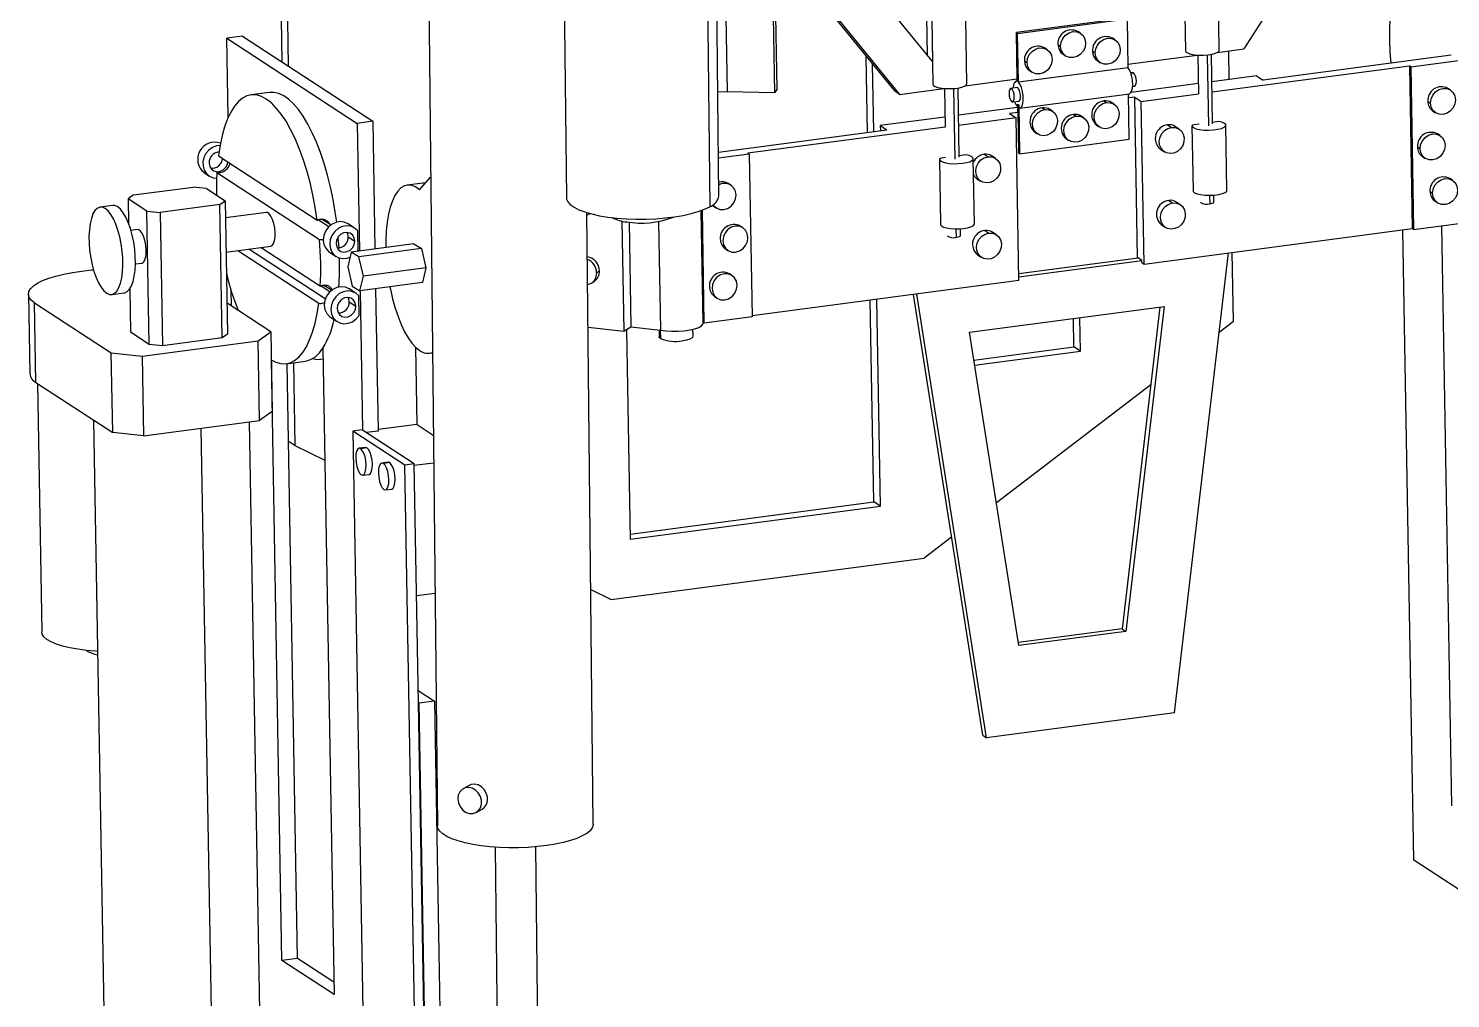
# Model space of a CAD drawing. Header units: inches. Extents: x 0.1 to 8.4, y 0.1 to 10.9.
# Drawn here: x 3.222 to 5.057, y 6.362 to 7.614 of the extents above; entities that cross this region are included whole.
import ezdxf

# ---------------------------------------------------------------- set-up
doc = ezdxf.new("R2010")
doc.units = ezdxf.units.IN
doc.header["$MEASUREMENT"] = 0

msp = doc.modelspace()

# ---------------------------------------------------------------- linework, layer by layer
at = {"color": 7, "linetype": 'Continuous', "lineweight": 25}
for p, q in [((4.1185, 7.8268), (4.1236, 7.5328)), ((4.3779, 7.8039), (4.3818, 7.5798)), ((4.3845, 7.8048), (4.3886, 7.5714)), ((4.9068, 7.7695), (4.7903, 7.5881)), ((3.5457, 7.7537), (3.5489, 7.5713)), ((3.5541, 7.7482), (3.5573, 7.5658)), ((3.7376, 7.735), (3.7496, 6.5855)), ((4.1129, 7.3982), (4.1095, 7.7265)), ((4.1822, 7.6764), (4.1847, 7.5315)), ((4.1852, 7.6763), (4.1877, 7.5356)), ((4.2211, 7.6789), (4.3395, 7.5338)), ((4.224, 7.6793), (4.3462, 7.5294)), ((4.3048, 7.6741), (4.3886, 7.5714)), ((3.9133, 7.6582), (3.9161, 7.3962)), ((4.7136, 7.6698), (4.7151, 7.5857)), ((4.7588, 7.5865), (4.7573, 7.6705)), ((4.3877, 7.6265), (4.3892, 7.5424)), ((4.4329, 7.5432), (4.4315, 7.6272)), ((4.6382, 7.6278), (4.4969, 7.6091)), ((4.4985, 7.6081), (4.6398, 7.6267)), ((4.6398, 7.6267), (4.6409, 7.5638)), ((3.4981, 7.6044), (3.4779, 7.6018)), ((3.4779, 7.6018), (3.6461, 7.492)), ((3.4797, 7.4998), (3.4779, 7.6018)), ((3.4981, 7.6044), (3.6663, 7.4947)), ((4.4979, 7.5495), (4.4969, 7.6091)), ((4.4985, 7.6081), (4.4969, 7.6091)), ((4.4996, 7.5452), (4.4985, 7.6081)), ((4.5796, 7.6083), (4.5762, 7.6104)), ((4.6244, 7.5996), (4.621, 7.6018)), ((4.5364, 7.5872), (4.533, 7.5894)), ((4.5505, 7.5937), (4.5539, 7.5915)), ((4.5571, 7.5811), (4.5605, 7.5789)), ((4.5953, 7.585), (4.5986, 7.5828)), ((4.6408, 7.5684), (4.7304, 7.5802)), ((4.7311, 7.5802), (4.732, 7.5302)), ((4.7501, 7.4914), (4.7486, 7.5811)), ((4.7563, 7.5836), (4.7903, 7.5881)), ((4.7716, 7.5486), (4.771, 7.5856)), ((5.0582, 7.5799), (4.8153, 7.5478)), ((4.3047, 7.4803), (4.3029, 7.5786)), ((4.313, 7.4814), (4.3114, 7.5682)), ((4.6409, 7.5638), (4.4996, 7.5452)), ((4.5073, 7.5726), (4.5107, 7.5704)), ((4.6019, 7.5725), (4.6052, 7.5703)), ((4.7494, 7.5325), (5.0042, 7.5661)), ((5.0059, 7.565), (5.0042, 7.5661)), ((5.0042, 7.5661), (5.0078, 7.3561)), ((5.0059, 7.565), (5.0675, 7.5732)), ((5.0059, 7.565), (5.0095, 7.355)), ((4.431, 7.5406), (4.4979, 7.5495)), ((4.4979, 7.5465), (4.4968, 7.5463)), ((4.4979, 7.5462), (4.4978, 7.5495)), ((4.5139, 7.5601), (4.5173, 7.5579)), ((4.6472, 7.5574), (4.6447, 7.557)), ((4.7317, 7.5433), (4.6449, 7.5319)), ((4.6482, 7.5571), (4.6472, 7.5574)), ((4.8069, 7.5533), (4.7492, 7.5456)), ((4.8069, 7.5533), (4.8153, 7.5478)), ((3.5332, 7.5319), (3.5089, 7.5287)), ((4.1115, 7.5331), (4.1236, 7.5328)), ((4.1847, 7.5315), (4.1236, 7.5328)), ((4.1877, 7.5356), (4.1847, 7.5315)), ((4.3462, 7.5294), (4.3395, 7.5338)), ((4.3462, 7.5294), (4.4034, 7.537)), ((4.4041, 7.5369), (4.4049, 7.487)), ((4.4231, 7.4482), (4.4216, 7.5376)), ((4.4977, 7.5381), (4.4897, 7.537)), ((4.5014, 7.5116), (4.6427, 7.5303)), ((4.6424, 7.4715), (4.6414, 7.5302)), ((4.6497, 7.5259), (4.6415, 7.5248)), ((4.647, 7.5397), (4.6495, 7.54)), ((4.6497, 7.5259), (4.6581, 7.5204)), ((4.6533, 7.3182), (4.6497, 7.5259)), ((4.6581, 7.5204), (4.732, 7.5302)), ((5.057, 7.535), (5.0536, 7.5371)), ((4.4984, 7.5125), (4.4222, 7.5024)), ((4.4919, 7.5197), (4.5, 7.5207)), ((4.4983, 7.5169), (4.5, 7.5158)), ((4.4983, 7.5169), (4.4985, 7.5065)), ((4.4985, 7.5169), (4.4983, 7.5169)), ((4.4985, 7.5169), (4.5001, 7.5158)), ((4.4985, 7.5065), (4.4992, 7.506)), ((4.5, 7.5158), (4.5011, 7.4528)), ((4.5001, 7.5158), (4.5, 7.5158)), ((4.5001, 7.5158), (4.5002, 7.5118)), ((4.5302, 7.5119), (4.5336, 7.5097)), ((4.5434, 7.5076), (4.54, 7.5098)), ((4.6098, 7.5209), (4.6132, 7.5187)), ((4.623, 7.5166), (4.6197, 7.5188)), ((4.6617, 7.3104), (4.6581, 7.5204)), ((5.0279, 7.5204), (5.0313, 7.5182)), ((5.0345, 7.5078), (5.0379, 7.5056)), ((3.6663, 7.4947), (3.6461, 7.492)), ((3.6461, 7.492), (3.649, 7.3271)), ((3.6663, 7.4947), (3.6691, 7.3297)), ((4.4047, 7.5001), (4.3213, 7.4891)), ((4.3213, 7.4891), (4.3297, 7.4836)), ((4.3213, 7.4891), (4.3214, 7.4825)), ((4.4966, 7.4991), (4.4224, 7.4893)), ((4.4992, 7.506), (4.4882, 7.5046)), ((4.4882, 7.5046), (4.4966, 7.4991)), ((4.5002, 7.289), (4.4966, 7.4991)), ((4.5001, 7.4535), (4.4992, 7.506)), ((4.5706, 7.5035), (4.574, 7.5013)), ((4.5838, 7.4991), (4.5805, 7.5013)), ((4.6005, 7.4895), (4.6039, 7.4873)), ((4.6921, 7.4901), (4.6971, 7.4868)), ((4.7234, 7.4889), (4.7249, 7.4049)), ((4.7327, 7.491), (4.7236, 7.4898)), ((4.7583, 7.4944), (4.7501, 7.4933)), ((4.7686, 7.4057), (4.7671, 7.4897)), ((4.1123, 7.4549), (4.3297, 7.4836)), ((4.4049, 7.487), (4.1505, 7.4533)), ((4.5011, 7.4528), (4.6424, 7.4715)), ((4.5209, 7.4805), (4.5243, 7.4783)), ((4.5614, 7.472), (4.5647, 7.4698)), ((4.707, 7.4847), (4.7019, 7.488)), ((5.0437, 7.4761), (5.0403, 7.4783)), ((4.1521, 7.4522), (4.1124, 7.447)), ((4.1521, 7.4522), (4.1505, 7.4533)), ((4.1521, 7.4522), (4.1558, 7.2422)), ((4.4552, 7.4521), (4.4603, 7.4488)), ((4.5001, 7.4535), (4.5011, 7.4528)), ((4.6828, 7.4586), (4.6878, 7.4554)), ((5.0146, 7.4615), (5.0179, 7.4593)), ((3.4671, 7.4502), (3.5947, 7.367)), ((4.3975, 7.4456), (4.399, 7.3616)), ((4.4056, 7.4478), (4.3979, 7.4468)), ((4.4317, 7.4513), (4.4231, 7.4501)), ((4.4427, 7.3624), (4.4413, 7.4464)), ((4.4701, 7.4466), (4.4651, 7.4499)), ((5.0212, 7.449), (5.0245, 7.4468)), ((3.4485, 7.4284), (3.4552, 7.424)), ((3.4651, 7.4287), (3.5975, 7.3423)), ((3.7309, 7.4149), (3.7108, 7.4122)), ((3.7265, 7.4064), (3.7409, 7.4227)), ((4.4459, 7.4206), (4.451, 7.4173)), ((5.0597, 7.4185), (5.0564, 7.4207)), ((3.3576, 7.3996), (3.3505, 7.3947)), ((3.3576, 7.3996), (3.4343, 7.4098)), ((3.4515, 7.4081), (3.4343, 7.4098)), ((3.4515, 7.4081), (3.4759, 7.3921)), ((4.1285, 7.4123), (4.1251, 7.4145)), ((4.7519, 7.3906), (4.7518, 7.3994)), ((5.0307, 7.4039), (5.034, 7.4017)), ((3.3306, 7.386), (3.3145, 7.3839)), ((3.3749, 7.3788), (3.3505, 7.3947)), ((3.3505, 7.3947), (3.3511, 7.3631)), ((3.3749, 7.3788), (3.3921, 7.3771)), ((3.3779, 7.2066), (3.3749, 7.3788)), ((3.4688, 7.3873), (3.3921, 7.3771)), ((3.4688, 7.3873), (3.4759, 7.3921)), ((3.4718, 7.215), (3.4688, 7.3873)), ((3.4759, 7.3921), (3.4789, 7.2199)), ((4.0927, 7.2341), (4.0901, 7.3794)), ((4.0941, 7.234), (4.0916, 7.38)), ((4.1044, 7.3863), (4.106, 7.3852)), ((4.106, 7.3852), (4.1094, 7.383)), ((4.6935, 7.3925), (4.6985, 7.3892)), ((4.7084, 7.387), (4.7033, 7.3903)), ((5.0372, 7.3914), (5.0406, 7.3892)), ((3.3921, 7.3771), (3.3951, 7.2049)), ((3.529, 7.3769), (3.4762, 7.3699)), ((3.6113, 7.3613), (3.6003, 7.3684)), ((3.6116, 7.3601), (3.6113, 7.3613)), ((3.6429, 7.3569), (3.6345, 7.3624)), ((3.9509, 6.5876), (3.9426, 7.3768)), ((3.9451, 7.3748), (3.9465, 7.3756)), ((3.9879, 7.3659), (3.9904, 7.2237)), ((3.9972, 7.3644), (3.9995, 7.2294)), ((4.0351, 7.3651), (4.0376, 7.2252)), ((4.0532, 7.3706), (4.0541, 7.3711)), ((4.6842, 7.361), (4.6893, 7.3577)), ((5.0095, 7.355), (5.0712, 7.3632)), ((5.0588, 6.6111), (5.0458, 7.3598)), ((3.3626, 7.3549), (3.3542, 7.3538)), ((3.6347, 7.3456), (3.6431, 7.3401)), ((3.6473, 7.328), (3.6468, 7.3534)), ((4.1438, 7.3572), (4.1405, 7.3594)), ((4.4249, 7.3474), (4.4247, 7.3561)), ((4.4562, 7.3537), (4.4612, 7.3504)), ((4.4711, 7.3483), (4.466, 7.3516)), ((4.6617, 7.3104), (5.0078, 7.3561)), ((5.0097, 6.5411), (4.9955, 7.3545)), ((5.0095, 7.355), (5.0078, 7.3561)), ((3.477, 7.3259), (3.5347, 7.3335)), ((3.4922, 7.3279), (3.5965, 7.2598)), ((3.5222, 7.3319), (3.5986, 7.282)), ((3.6106, 7.3257), (3.619, 7.3202)), ((3.6384, 7.3257), (3.634, 7.3067)), ((3.7192, 7.3363), (3.6384, 7.3257)), ((3.6485, 7.3197), (3.6384, 7.3257)), ((3.6464, 7.3267), (3.6473, 7.328)), ((3.7292, 7.3303), (3.6485, 7.3197)), ((3.7192, 7.3363), (3.7292, 7.3303)), ((3.7292, 7.3303), (3.7349, 7.3054)), ((4.1214, 7.3301), (4.1247, 7.3279)), ((4.7008, 6.7311), (4.7707, 7.3248)), ((4.7771, 7.2361), (4.7755, 7.3254)), ((3.3599, 7.3105), (3.3683, 7.3116)), ((3.634, 7.3067), (3.6396, 7.2818)), ((3.6541, 7.2947), (3.6485, 7.3197)), ((3.7349, 7.3054), (3.6541, 7.2947)), ((3.7349, 7.3054), (3.7304, 7.2864)), ((4.4469, 7.3222), (4.452, 7.319)), ((4.5001, 7.298), (4.6539, 7.3183)), ((4.5001, 7.294), (4.6589, 7.315)), ((4.6589, 7.315), (4.6539, 7.3183)), ((4.659, 7.3122), (4.6589, 7.315)), ((4.659, 7.3122), (4.6617, 7.3104)), ((3.6497, 7.2758), (3.6541, 7.2947)), ((3.7304, 7.2864), (3.6497, 7.2758)), ((3.9486, 7.2859), (3.9523, 7.2882)), ((3.9589, 7.3013), (3.9552, 7.299)), ((4.1298, 7.2956), (4.1265, 7.2978)), ((4.5002, 7.289), (4.1558, 7.2435)), ((3.2219, 7.2715), (3.2237, 7.1686)), ((3.3294, 7.2711), (3.3455, 7.2732)), ((3.3526, 7.2782), (3.3535, 7.2225)), ((3.4839, 7.2561), (3.4835, 7.2763)), ((3.6442, 7.2729), (3.6358, 7.2783)), ((3.6396, 7.2818), (3.6497, 7.2758)), ((3.6487, 7.2442), (3.6483, 7.2692)), ((3.6498, 7.2758), (3.653, 7.0961)), ((3.67, 7.2784), (3.6732, 7.0949)), ((4.1073, 7.2685), (4.1107, 7.2663)), ((4.4535, 6.7024), (4.3639, 7.271)), ((4.4585, 6.6991), (4.3683, 7.2716)), ((3.2296, 7.2604), (3.3288, 7.1957)), ((3.2314, 7.1575), (3.2296, 7.2604)), ((3.5347, 7.2229), (3.4782, 7.2598)), ((3.636, 7.2616), (3.6444, 7.2561)), ((4.313, 7.0034), (4.3084, 7.2637)), ((4.3214, 6.998), (4.3167, 7.2648)), ((4.4363, 7.2224), (4.6876, 7.2555)), ((4.682, 7.2548), (4.6332, 6.8395)), ((4.6876, 7.2555), (4.6382, 6.8362)), ((3.6119, 7.2417), (3.6203, 7.2362)), ((4.0941, 7.234), (4.0926, 7.235)), ((4.1558, 7.2422), (4.0941, 7.234)), ((4.5712, 7.2035), (4.5706, 7.2401)), ((4.5796, 7.1981), (4.5788, 7.2412)), ((4.7771, 7.2361), (4.7586, 7.222)), ((3.3779, 7.2066), (3.3535, 7.2225)), ((3.4718, 7.215), (3.3951, 7.2049)), ((3.4789, 7.2199), (3.4718, 7.215)), ((3.5182, 7.2115), (3.5347, 7.2229)), ((3.5347, 7.2229), (3.5365, 7.12)), ((3.9441, 7.2289), (3.9904, 7.2237)), ((3.9904, 7.2237), (3.9995, 7.2294)), ((3.9937, 7.2257), (3.9984, 6.9553)), ((3.9995, 7.2294), (4.0376, 7.2252)), ((4.0357, 7.2254), (4.0358, 7.2165)), ((4.0796, 7.2173), (4.0794, 7.2262)), ((4.5001, 6.8179), (4.4363, 7.2224)), ((3.3306, 7.0928), (3.3288, 7.1957)), ((3.3288, 7.1957), (3.3688, 7.1917)), ((3.3688, 7.1917), (3.5182, 7.2115)), ((3.3951, 7.2049), (3.3779, 7.2066)), ((3.52, 7.1086), (3.5182, 7.2115)), ((3.6018, 7.2018), (3.6163, 6.3677)), ((3.7236, 7.1032), (3.7219, 7.2028)), ((3.7394, 7.1954), (3.7432, 7.1959)), ((4.442, 7.1865), (4.5712, 7.2035)), ((4.443, 7.18), (4.5796, 7.1981)), ((4.5796, 7.1981), (4.5712, 7.2035)), ((3.3688, 7.1917), (3.3706, 7.0888)), ((3.549, 6.4116), (3.5355, 7.1867)), ((3.5548, 7.1818), (3.579, 7.185)), ((3.5692, 6.4143), (3.5558, 7.1819)), ((3.564, 7.183), (3.5658, 7.0761)), ((3.5992, 7.1876), (3.602, 7.188)), ((3.2314, 7.1575), (3.3306, 7.0928)), ((3.2334, 7.1562), (3.239, 6.8356)), ((4.6702, 7.1544), (4.4711, 7.0021)), ((3.3059, 7.1089), (3.3244, 6.0439)), ((3.3706, 7.0888), (3.52, 7.1086)), ((3.5273, 5.9496), (3.5072, 7.1069)), ((3.5365, 7.12), (3.52, 7.1086)), ((3.7231, 7.1035), (3.6732, 7.0969)), ((3.7231, 7.1035), (3.7236, 7.1032)), ((3.7236, 7.1032), (3.7444, 7.0896)), ((3.3706, 7.0888), (3.3306, 7.0928)), ((3.6526, 7.0963), (3.6405, 7.0947)), ((3.6405, 7.0947), (3.6551, 6.2546)), ((3.7078, 7.0508), (3.6405, 7.0947)), ((3.653, 7.0961), (3.6526, 7.0963)), ((3.7199, 7.0524), (3.653, 7.0961)), ((3.6732, 7.0949), (3.6579, 7.0928)), ((3.5658, 7.0761), (3.5576, 7.0815)), ((3.5658, 7.0761), (3.6043, 7.0574)), ((3.6568, 7.0737), (3.6487, 7.0727)), ((3.6588, 7.0732), (3.6507, 7.0721)), ((3.6588, 7.0732), (3.6568, 7.0737)), ((3.6861, 7.0546), (3.678, 7.0535)), ((3.6881, 7.0541), (3.68, 7.053)), ((3.6881, 7.0541), (3.6861, 7.0546)), ((3.7199, 7.0524), (3.7078, 7.0508)), ((3.7224, 6.2107), (3.7078, 7.0508)), ((3.7447, 7.0536), (3.7199, 7.0503)), ((3.7253, 6.7439), (3.7199, 7.0524)), ((3.6533, 7.038), (3.6614, 7.039)), ((3.6826, 7.0189), (3.6907, 7.0199)), ((3.9983, 6.9619), (4.313, 7.0034)), ((3.9984, 6.9553), (4.3214, 6.998)), ((4.3214, 6.998), (4.313, 7.0034)), ((4.4132, 6.9579), (4.3777, 6.9307)), ((3.974, 6.8774), (4.3777, 6.9307)), ((3.7465, 6.8854), (3.7229, 6.8823)), ((3.9477, 6.8902), (3.974, 6.8774)), ((4.6332, 6.8395), (4.4995, 6.8218)), ((4.6382, 6.8362), (4.5001, 6.8179)), ((4.6332, 6.8395), (4.6382, 6.8362)), ((3.2974, 6.811), (3.2964, 6.8118)), ((3.725, 6.7599), (3.7458, 6.7463)), ((3.7337, 6.2586), (3.7253, 6.7439)), ((3.7253, 6.7439), (3.7256, 6.7436)), ((3.7458, 6.7463), (3.7256, 6.7436)), ((3.7256, 6.7436), (3.7341, 6.2584)), ((3.7458, 6.7463), (3.7555, 6.1905)), ((4.7008, 6.7311), (4.4585, 6.6991)), ((4.4535, 6.7024), (4.4585, 6.6991)), ((3.7906, 6.6375), (3.7829, 6.6333)), ((3.7999, 6.6026), (3.8076, 6.6069)), ((3.8244, 6.5577), (3.8318, 5.8532)), ((3.8842, 5.8538), (3.8769, 6.5583)), ((5.2451, 6.3874), (5.0097, 6.5411)), ((3.5692, 6.4143), (3.549, 6.4116)), ((3.6163, 6.3677), (3.549, 6.4116)), ((3.616, 6.3837), (3.5692, 6.4143))]:
    msp.add_line(p, q, dxfattribs=at)
at = {"color": 8, "linetype": 'Continuous', "lineweight": 25}
for p, q in [((4.0976, 7.7176), (4.1011, 7.3843)), ((4.7432, 7.5804), (4.7448, 7.489)), ((4.6449, 7.5567), (4.6482, 7.5571)), ((4.4177, 7.4458), (4.4161, 7.537)), ((4.7463, 7.3992), (4.7465, 7.3882)), ((3.5962, 7.3676), (3.6097, 7.3588)), ((4.0532, 7.371), (4.0532, 7.3706)), ((4.4195, 7.345), (4.4193, 7.3559)), ((3.605, 7.2655), (3.5064, 7.3298)), ((3.5995, 7.2824), (3.611, 7.2748)), ((3.613, 7.2765), (3.6028, 7.2832)), ((4.0373, 7.2252), (4.0375, 7.2142)), ((3.4654, 5.9226), (3.4449, 7.0986))]:
    msp.add_line(p, q, dxfattribs=at)
at = {"color": 7, "linetype": 'Continuous', "lineweight": 25, "flags": 128}
for points in [[(4.5539, 7.5915), (4.5546, 7.5968), (4.5568, 7.6017), (4.5603, 7.6059), (4.5648, 7.6089), (4.5697, 7.6104), (4.5747, 7.6102), (4.5793, 7.6084), (4.5829, 7.6052), (4.5853, 7.6008), (4.5862, 7.5957)], [(4.5986, 7.5828), (4.5993, 7.5881), (4.6016, 7.5931), (4.6051, 7.5973), (4.6095, 7.6003), (4.6145, 7.6018), (4.6195, 7.6016), (4.6241, 7.5998), (4.6277, 7.5966), (4.6301, 7.5922), (4.6309, 7.5871)], [(4.5107, 7.5704), (4.5114, 7.5757), (4.5136, 7.5807), (4.5171, 7.5849), (4.5216, 7.5879), (4.5265, 7.5894), (4.5315, 7.5892), (4.5361, 7.5874), (4.5397, 7.5842), (4.5421, 7.5798), (4.543, 7.5747)], [(4.5862, 7.5957), (4.5855, 7.5904), (4.5833, 7.5854), (4.5798, 7.5813), (4.5753, 7.5783), (4.5703, 7.5768), (4.5653, 7.577), (4.5608, 7.5787), (4.5571, 7.582), (4.5548, 7.5864), (4.5539, 7.5915)], [(4.6309, 7.5871), (4.6302, 7.5818), (4.628, 7.5768), (4.6245, 7.5726), (4.6201, 7.5696), (4.6151, 7.5682), (4.6101, 7.5683), (4.6055, 7.5701), (4.6019, 7.5734), (4.5995, 7.5777), (4.5986, 7.5828)], [(4.7151, 7.5857), (4.7151, 7.5857), (4.716, 7.584), (4.7184, 7.5826), (4.7222, 7.5814), (4.727, 7.5805), (4.7326, 7.5801), (4.7385, 7.5801), (4.7443, 7.5805), (4.7495, 7.5813), (4.7538, 7.5825), (4.7569, 7.584), (4.7586, 7.5856), (4.7588, 7.5865)], [(4.543, 7.5747), (4.5423, 7.5694), (4.5401, 7.5644), (4.5366, 7.5602), (4.5321, 7.5572), (4.5271, 7.5557), (4.5221, 7.5559), (4.5176, 7.5577), (4.5139, 7.5609), (4.5116, 7.5653), (4.5107, 7.5704)], [(4.6427, 7.5303), (4.6443, 7.5312), (4.6458, 7.5336), (4.6467, 7.5373), (4.6471, 7.542), (4.6469, 7.5472), (4.646, 7.5524), (4.6447, 7.5573), (4.6429, 7.5612), (4.6409, 7.5638)], [(4.3892, 7.5424), (4.3898, 7.541), (4.392, 7.5395), (4.3957, 7.5383), (4.4005, 7.5373), (4.406, 7.5368), (4.412, 7.5368), (4.4179, 7.5371), (4.4233, 7.538), (4.4277, 7.5391), (4.431, 7.5406), (4.4327, 7.5422), (4.4329, 7.5432)], [(4.4979, 7.5462), (4.4967, 7.5463), (4.4956, 7.5459), (4.4947, 7.5449), (4.4938, 7.5434), (4.4932, 7.5414), (4.4927, 7.539), (4.4925, 7.5374)], [(4.5002, 7.5118), (4.5023, 7.5119), (4.504, 7.5139), (4.5052, 7.5174), (4.5058, 7.522), (4.5057, 7.5274), (4.5049, 7.533), (4.5035, 7.5381), (4.5017, 7.5423), (4.4996, 7.5452)], [(4.6495, 7.54), (4.6498, 7.5401), (4.6508, 7.5412), (4.6515, 7.5434), (4.6517, 7.5465), (4.6514, 7.5499), (4.6506, 7.5531), (4.6495, 7.5556), (4.6482, 7.5571)], [(3.5947, 7.367), (3.5921, 7.3835), (3.589, 7.3998), (3.5853, 7.4157), (3.5811, 7.431), (3.5765, 7.4456), (3.5714, 7.4594), (3.566, 7.4723), (3.5603, 7.484), (3.5543, 7.4946), (3.5481, 7.5039), (3.5418, 7.5118), (3.5354, 7.5183), (3.5289, 7.5233), (3.5225, 7.5267), (3.5161, 7.5286), (3.5099, 7.5288), (3.5039, 7.5275), (3.4982, 7.5246), (3.4928, 7.5201), (3.4877, 7.5141), (3.483, 7.5066), (3.4788, 7.4978), (3.4751, 7.4876), (3.4719, 7.4762), (3.4692, 7.4637), (3.4671, 7.4502)], [(3.6197, 7.3645), (3.6179, 7.3774), (3.6151, 7.3937), (3.6117, 7.4096), (3.6079, 7.4251), (3.6036, 7.44), (3.5988, 7.4542), (3.5937, 7.4675), (3.5882, 7.4798), (3.5825, 7.491), (3.5765, 7.5011), (3.5703, 7.5098), (3.564, 7.5172), (3.5577, 7.5231), (3.5513, 7.5276), (3.5449, 7.5306), (3.5387, 7.532), (3.5332, 7.5319)], [(4.4909, 7.5199), (4.4922, 7.5197), (4.4933, 7.5209), (4.494, 7.5231), (4.4942, 7.5262), (4.4939, 7.5295), (4.4931, 7.5327), (4.492, 7.5353), (4.4907, 7.5367), (4.4894, 7.537), (4.4883, 7.5358), (4.4876, 7.5336), (4.4874, 7.5305), (4.4877, 7.5272), (4.4885, 7.524), (4.4896, 7.5214), (4.4909, 7.5199)], [(4.5, 7.5207), (4.5003, 7.5208), (4.5014, 7.5219), (4.502, 7.5242), (4.5022, 7.5272), (4.5019, 7.5306), (4.5011, 7.5338), (4.5, 7.5363), (4.4987, 7.5378), (4.4977, 7.5381)], [(5.0313, 7.5182), (5.032, 7.5235), (5.0342, 7.5284), (5.0377, 7.5326), (5.0422, 7.5356), (5.0471, 7.5371), (5.0522, 7.5369), (5.0567, 7.5351), (5.0603, 7.5319), (5.0627, 7.5275), (5.0636, 7.5224)], [(4.5336, 7.5097), (4.5383, 7.5096), (4.5427, 7.508), (4.5463, 7.5051), (4.5488, 7.5011), (4.5499, 7.4963), (4.5497, 7.4913), (4.548, 7.4864), (4.5451, 7.4821), (4.5411, 7.4787), (4.5365, 7.4766), (4.5317, 7.476), (4.5271, 7.4769), (4.5231, 7.4792), (4.52, 7.4827), (4.5182, 7.4871), (4.5177, 7.4921), (4.5187, 7.4971), (4.521, 7.5018), (4.5245, 7.5056), (4.5288, 7.5084), (4.5336, 7.5097)], [(4.6132, 7.5187), (4.6179, 7.5186), (4.6223, 7.517), (4.6259, 7.5141), (4.6284, 7.5101), (4.6295, 7.5053), (4.6293, 7.5003), (4.6276, 7.4954), (4.6247, 7.4911), (4.6207, 7.4877), (4.6162, 7.4856), (4.6113, 7.485), (4.6067, 7.4859), (4.6027, 7.4882), (4.5996, 7.4917), (4.5978, 7.4961), (4.5973, 7.5011), (4.5983, 7.5061), (4.6007, 7.5107), (4.6041, 7.5146), (4.6084, 7.5174), (4.6132, 7.5187)], [(5.0636, 7.5224), (5.0629, 7.5171), (5.0607, 7.5121), (5.0572, 7.508), (5.0527, 7.505), (5.0477, 7.5035), (5.0427, 7.5037), (5.0382, 7.5055), (5.0345, 7.5087), (5.0322, 7.5131), (5.0313, 7.5182)], [(4.574, 7.5013), (4.5788, 7.5012), (4.5831, 7.4996), (4.5867, 7.4966), (4.5892, 7.4926), (4.5904, 7.4879), (4.5901, 7.4828), (4.5884, 7.4779), (4.5855, 7.4736), (4.5816, 7.4703), (4.577, 7.4682), (4.5722, 7.4675), (4.5675, 7.4684), (4.5635, 7.4707), (4.5604, 7.4742), (4.5586, 7.4787), (4.5582, 7.4836), (4.5591, 7.4886), (4.5615, 7.4933), (4.5649, 7.4972), (4.5692, 7.4999), (4.574, 7.5013)], [(4.7236, 7.4898), (4.7236, 7.4881), (4.7253, 7.4865), (4.7286, 7.4851), (4.7333, 7.484), (4.7388, 7.4834), (4.7449, 7.4832), (4.7511, 7.4835), (4.7567, 7.4843), (4.7615, 7.4855), (4.7649, 7.487), (4.7668, 7.4886), (4.767, 7.4903), (4.7655, 7.492)], [(4.6971, 7.4868), (4.7019, 7.4867), (4.7063, 7.4851), (4.7098, 7.4822), (4.7123, 7.4781), (4.7135, 7.4734), (4.7132, 7.4683), (4.7115, 7.4635), (4.7086, 7.4591), (4.7047, 7.4558), (4.7001, 7.4537), (4.6953, 7.4531), (4.6907, 7.4539), (4.6866, 7.4562), (4.6836, 7.4598), (4.6817, 7.4642), (4.6813, 7.4691), (4.6823, 7.4742), (4.6846, 7.4788), (4.6881, 7.4827), (4.6924, 7.4854), (4.6971, 7.4868)], [(5.0179, 7.4593), (5.0186, 7.4646), (5.0209, 7.4696), (5.0244, 7.4738), (5.0288, 7.4768), (5.0338, 7.4783), (5.0388, 7.4781), (5.0433, 7.4763), (5.047, 7.4731), (5.0494, 7.4687), (5.0502, 7.4636)], [(3.4692, 7.4635), (3.4646, 7.4629), (3.4594, 7.4609), (3.4548, 7.4575), (3.451, 7.4531), (3.4484, 7.448), (3.4471, 7.4424), (3.4472, 7.4369), (3.4487, 7.4317), (3.4515, 7.4272), (3.4554, 7.4239), (3.4601, 7.4218), (3.4648, 7.4211)], [(5.0502, 7.4636), (5.0495, 7.4583), (5.0473, 7.4533), (5.0438, 7.4491), (5.0394, 7.4462), (5.0344, 7.4447), (5.0294, 7.4448), (5.0248, 7.4466), (5.0212, 7.4499), (5.0188, 7.4543), (5.0179, 7.4593)], [(3.455, 7.4407), (3.4558, 7.4365), (3.458, 7.433), (3.4613, 7.4306), (3.4653, 7.4296), (3.4695, 7.4302), (3.4734, 7.4322), (3.4766, 7.4354), (3.4786, 7.4395), (3.4792, 7.4423)], [(4.3979, 7.4468), (4.3976, 7.4452), (4.3988, 7.4436), (4.4015, 7.4422), (4.4055, 7.4411), (4.4104, 7.4403), (4.4159, 7.4399), (4.4217, 7.44), (4.4273, 7.4405), (4.4324, 7.4413), (4.4366, 7.4425), (4.4395, 7.444), (4.4411, 7.4455), (4.4411, 7.4471), (4.4396, 7.4487)], [(4.4603, 7.4488), (4.465, 7.4487), (4.4694, 7.4471), (4.473, 7.4441), (4.4755, 7.4401), (4.4766, 7.4354), (4.4764, 7.4303), (4.4747, 7.4254), (4.4718, 7.4211), (4.4678, 7.4178), (4.4632, 7.4157), (4.4584, 7.4151), (4.4538, 7.4159), (4.4498, 7.4182), (4.4467, 7.4217), (4.4449, 7.4262), (4.4444, 7.4311), (4.4454, 7.4361), (4.4477, 7.4408), (4.4512, 7.4447), (4.4555, 7.4474), (4.4603, 7.4488)], [(3.7341, 7.415), (3.7319, 7.415), (3.7309, 7.4149)], [(5.034, 7.4017), (5.0347, 7.407), (5.0369, 7.412), (5.0404, 7.4162), (5.0449, 7.4192), (5.0499, 7.4207), (5.0549, 7.4205), (5.0594, 7.4187), (5.0631, 7.4155), (5.0654, 7.4111), (5.0663, 7.406)], [(3.7265, 7.4064), (3.7215, 7.4099), (3.7165, 7.4119), (3.7117, 7.4123), (3.7071, 7.4112), (3.7027, 7.4086), (3.6986, 7.4045), (3.6949, 7.399), (3.6916, 7.3921), (3.6888, 7.384), (3.6865, 7.3747), (3.6848, 7.3644), (3.6836, 7.3533), (3.6831, 7.3414), (3.683, 7.3316)], [(4.1054, 7.387), (4.1061, 7.386), (4.1097, 7.3828), (4.1142, 7.381), (4.1192, 7.3808), (4.1242, 7.3823), (4.1287, 7.3853), (4.1322, 7.3895), (4.1344, 7.3945), (4.1351, 7.3997)], [(4.7249, 7.4049), (4.7251, 7.4041), (4.7268, 7.4025), (4.7301, 7.4011), (4.7347, 7.4), (4.7403, 7.3994), (4.7464, 7.3992), (4.7525, 7.3995), (4.7582, 7.4003), (4.7629, 7.4015), (4.7664, 7.4029), (4.7683, 7.4046), (4.7686, 7.4057)], [(5.0663, 7.406), (5.0656, 7.4007), (5.0634, 7.3957), (5.0599, 7.3915), (5.0554, 7.3885), (5.0505, 7.3871), (5.0455, 7.3872), (5.0409, 7.389), (5.0373, 7.3923), (5.0349, 7.3966), (5.034, 7.4017)], [(3.3229, 7.2729), (3.3264, 7.2713), (3.3299, 7.2712), (3.3331, 7.2727), (3.3361, 7.2756), (3.3386, 7.28), (3.3407, 7.2857), (3.3423, 7.2925), (3.3433, 7.3003), (3.3438, 7.3088), (3.3436, 7.3178), (3.3429, 7.3271), (3.3415, 7.3364), (3.3397, 7.3454), (3.3373, 7.354), (3.3346, 7.3618), (3.3315, 7.3687), (3.3281, 7.3745), (3.3246, 7.379), (3.321, 7.3821), (3.3174, 7.3837), (3.3139, 7.3838), (3.3107, 7.3823), (3.3077, 7.3794), (3.3052, 7.375), (3.3031, 7.3693), (3.3015, 7.3625), (3.3005, 7.3547), (3.3, 7.3462), (3.3002, 7.3372), (3.3009, 7.3279), (3.3023, 7.3186), (3.3041, 7.3096), (3.3065, 7.301), (3.3092, 7.2932), (3.3123, 7.2863), (3.3157, 7.2805), (3.3192, 7.276), (3.3229, 7.2729)], [(3.3455, 7.2732), (3.3461, 7.2733), (3.3493, 7.2748), (3.3522, 7.2778), (3.3548, 7.2821), (3.3569, 7.2878), (3.3585, 7.2946), (3.3595, 7.3024), (3.3599, 7.3109), (3.3598, 7.3199), (3.359, 7.3292), (3.3577, 7.3385), (3.3558, 7.3475), (3.3535, 7.3561), (3.3507, 7.364), (3.3476, 7.3709), (3.3443, 7.3766), (3.3407, 7.3811), (3.3371, 7.3842), (3.3335, 7.3858), (3.3306, 7.386)], [(3.9161, 7.3962), (3.9163, 7.3943), (3.918, 7.3906), (3.9212, 7.3871), (3.9261, 7.3837), (3.9323, 7.3805), (3.94, 7.3776), (3.9489, 7.375), (3.9589, 7.3728), (3.9698, 7.371), (3.9814, 7.3696), (3.9936, 7.3687), (4.0062, 7.3683), (4.0188, 7.3684), (4.0314, 7.3689), (4.0438, 7.3699), (4.0556, 7.3713), (4.0667, 7.3732), (4.077, 7.3755), (4.0863, 7.3781), (4.0943, 7.3811), (4.1011, 7.3843)], [(4.6985, 7.3892), (4.7033, 7.3891), (4.7077, 7.3875), (4.7113, 7.3845), (4.7138, 7.3805), (4.7149, 7.3758), (4.7146, 7.3707), (4.713, 7.3658), (4.71, 7.3615), (4.7061, 7.3582), (4.7015, 7.3561), (4.6967, 7.3554), (4.6921, 7.3563), (4.6881, 7.3586), (4.685, 7.3621), (4.6832, 7.3665), (4.6827, 7.3715), (4.6837, 7.3765), (4.686, 7.3812), (4.6895, 7.385), (4.6938, 7.3878), (4.6985, 7.3892)], [(4.7465, 7.3882), (4.7494, 7.3888), (4.7512, 7.3896), (4.7519, 7.3906), (4.7519, 7.3906)], [(3.5347, 7.3335), (3.5365, 7.3344), (3.5382, 7.3369), (3.5395, 7.3407), (3.5402, 7.3456), (3.5402, 7.3512), (3.5397, 7.3571), (3.5385, 7.3629), (3.5369, 7.3681), (3.5349, 7.3723), (3.5326, 7.3753), (3.5303, 7.3768), (3.529, 7.3769)], [(3.6345, 7.3624), (3.6344, 7.3624), (3.6295, 7.3646), (3.624, 7.3652), (3.6185, 7.3642), (3.6132, 7.3616), (3.6087, 7.3577), (3.6052, 7.3528), (3.603, 7.3472), (3.6024, 7.3414), (3.6032, 7.3357), (3.6056, 7.3307), (3.6092, 7.3267), (3.6106, 7.3257)], [(3.6468, 7.3534), (3.6428, 7.3569), (3.6379, 7.3591), (3.6324, 7.3597), (3.6269, 7.3587), (3.6216, 7.3561), (3.6171, 7.3523), (3.6136, 7.3473), (3.6115, 7.3417), (3.6108, 7.3359), (3.6117, 7.3302), (3.614, 7.3252), (3.6176, 7.3212), (3.6223, 7.3186), (3.6276, 7.3174), (3.6332, 7.3179), (3.6369, 7.3191)], [(3.9426, 7.3735), (3.9454, 7.375), (3.9464, 7.3757)], [(4.399, 7.3616), (4.3991, 7.3612), (4.4003, 7.3596), (4.403, 7.3582), (4.4069, 7.3571), (4.4118, 7.3563), (4.4174, 7.3559), (4.4232, 7.356), (4.4288, 7.3564), (4.4339, 7.3573), (4.438, 7.3585), (4.441, 7.3599), (4.4425, 7.3615), (4.4427, 7.3624)], [(3.3739, 7.3278), (3.3734, 7.3337), (3.3724, 7.3396), (3.3708, 7.3451), (3.3689, 7.3496), (3.3666, 7.3529), (3.3643, 7.3547), (3.3626, 7.3549)], [(3.6431, 7.3401), (3.6423, 7.3444), (3.6401, 7.3479), (3.6368, 7.3503), (3.6329, 7.3512), (3.6287, 7.3507), (3.6247, 7.3487), (3.6216, 7.3454), (3.6195, 7.3414), (3.6189, 7.3369)], [(3.6227, 7.3314), (3.6218, 7.3445), (3.6217, 7.3456)], [(3.6347, 7.3456), (3.6339, 7.3499), (3.6332, 7.3512)], [(4.1504, 7.3447), (4.1496, 7.3498), (4.1472, 7.3542), (4.1435, 7.3574), (4.139, 7.3592), (4.134, 7.3594), (4.129, 7.3579), (4.1246, 7.3549), (4.121, 7.3507), (4.1188, 7.3458), (4.1181, 7.3405)], [(4.1181, 7.3405), (4.119, 7.3354), (4.1214, 7.331), (4.125, 7.3277), (4.1296, 7.3259), (4.1346, 7.3258), (4.1396, 7.3273), (4.144, 7.3302), (4.1475, 7.3344), (4.1497, 7.3394), (4.1504, 7.3447)], [(4.4195, 7.345), (4.4223, 7.3456), (4.4242, 7.3464), (4.4249, 7.3474), (4.4249, 7.3474)], [(4.4612, 7.3504), (4.466, 7.3503), (4.4704, 7.3487), (4.474, 7.3458), (4.4764, 7.3417), (4.4776, 7.337), (4.4773, 7.3319), (4.4757, 7.3271), (4.4727, 7.3227), (4.4688, 7.3194), (4.4642, 7.3173), (4.4594, 7.3167), (4.4548, 7.3175), (4.4508, 7.3198), (4.4477, 7.3234), (4.4458, 7.3278), (4.4454, 7.3327), (4.4464, 7.3378), (4.4487, 7.3424), (4.4522, 7.3463), (4.4565, 7.349), (4.4612, 7.3504)], [(3.3683, 7.3116), (3.369, 7.3117), (3.3704, 7.3127), (3.3717, 7.3145), (3.3726, 7.317), (3.3734, 7.3201), (3.3738, 7.3238), (3.3739, 7.3278)], [(3.6189, 7.3369), (3.6197, 7.3327), (3.6218, 7.3292), (3.6251, 7.3268), (3.6291, 7.3259), (3.6333, 7.3264), (3.6372, 7.3284), (3.6404, 7.3317), (3.6424, 7.3357), (3.6431, 7.3401)], [(3.2296, 7.2604), (3.2255, 7.2639), (3.2229, 7.2674), (3.2219, 7.2711), (3.2225, 7.2748), (3.2246, 7.2785), (3.2283, 7.2821), (3.2335, 7.2856), (3.2401, 7.289), (3.2481, 7.2921), (3.2572, 7.2949), (3.2674, 7.2974), (3.2786, 7.2996), (3.2906, 7.3014)], [(3.2906, 7.3014), (3.3031, 7.3029), (3.3058, 7.3031)], [(4.1364, 7.2831), (4.1355, 7.2882), (4.1332, 7.2926), (4.1295, 7.2958), (4.125, 7.2976), (4.12, 7.2978), (4.115, 7.2963), (4.1105, 7.2933), (4.107, 7.2891), (4.1048, 7.2842), (4.1041, 7.2789)], [(3.6358, 7.2783), (3.631, 7.2805), (3.6255, 7.2812), (3.6199, 7.2802), (3.6146, 7.2777), (3.6101, 7.2738), (3.6066, 7.2689), (3.6044, 7.2632), (3.6037, 7.2574), (3.6046, 7.2517), (3.6069, 7.2467), (3.6106, 7.2427), (3.6119, 7.2417)], [(3.6483, 7.2692), (3.6443, 7.2728), (3.6394, 7.275), (3.6339, 7.2757), (3.6283, 7.2747), (3.623, 7.2722), (3.6185, 7.2683), (3.615, 7.2634), (3.6128, 7.2577), (3.6121, 7.2519), (3.613, 7.2462), (3.6153, 7.2412), (3.619, 7.2372), (3.6237, 7.2345), (3.629, 7.2334), (3.6346, 7.2339), (3.6401, 7.236), (3.6449, 7.2395), (3.6487, 7.2442)], [(3.6884, 7.2809), (3.689, 7.2778), (3.6918, 7.2654), (3.6952, 7.2536), (3.6989, 7.2425), (3.703, 7.2323), (3.7074, 7.2231), (3.7121, 7.215), (3.7169, 7.2082), (3.7219, 7.2028), (3.7269, 7.1988)], [(4.1041, 7.2789), (4.105, 7.2738), (4.1074, 7.2694), (4.111, 7.2661), (4.1156, 7.2644), (4.1206, 7.2642), (4.1255, 7.2657), (4.13, 7.2687), (4.1335, 7.2728), (4.1357, 7.2778), (4.1364, 7.2831)], [(3.5353, 7.1869), (3.5412, 7.1838), (3.5475, 7.1819), (3.5537, 7.1816), (3.5597, 7.183), (3.5654, 7.1859), (3.5709, 7.1903), (3.5759, 7.1963), (3.5806, 7.2037), (3.5848, 7.2125), (3.5886, 7.2226), (3.5918, 7.2339), (3.5944, 7.2464), (3.5965, 7.2598)], [(3.6444, 7.2561), (3.6436, 7.2603), (3.6414, 7.2639), (3.6382, 7.2662), (3.6342, 7.2672), (3.63, 7.2667), (3.6261, 7.2646), (3.6229, 7.2614), (3.6208, 7.2573), (3.6202, 7.2529)], [(3.6202, 7.2529), (3.621, 7.2487), (3.6232, 7.2452), (3.6264, 7.2428), (3.6304, 7.2418), (3.6346, 7.2424), (3.6385, 7.2444), (3.6417, 7.2477), (3.6438, 7.2517), (3.6444, 7.2561)], [(3.636, 7.2616), (3.6352, 7.2658), (3.6346, 7.2672)], [(4.0376, 7.2252), (4.0446, 7.2242), (4.0524, 7.2237), (4.0604, 7.2238), (4.0683, 7.2243), (4.0756, 7.2254), (4.082, 7.2268), (4.0871, 7.2286), (4.0906, 7.2307), (4.0924, 7.2329), (4.0927, 7.2341)], [(4.0375, 7.2142), (4.036, 7.2158), (4.0358, 7.2165)], [(4.0796, 7.2173), (4.0795, 7.2168), (4.0783, 7.2152), (4.0755, 7.2136), (4.0713, 7.2123), (4.0661, 7.2114)], [(3.6507, 7.0721), (3.6487, 7.0726), (3.6468, 7.0715), (3.6454, 7.0687), (3.6445, 7.0647), (3.6443, 7.0597), (3.6447, 7.0543), (3.6458, 7.049), (3.6473, 7.0443), (3.6492, 7.0407), (3.6513, 7.0385)], [(3.6513, 7.0385), (3.6534, 7.038), (3.6552, 7.0391), (3.6566, 7.0419), (3.6575, 7.0459), (3.6578, 7.0509), (3.6573, 7.0563), (3.6563, 7.0616), (3.6547, 7.0663), (3.6528, 7.0699), (3.6507, 7.0721)], [(3.6614, 7.039), (3.6615, 7.039), (3.6633, 7.0402), (3.6647, 7.0429), (3.6656, 7.047), (3.6658, 7.052), (3.6654, 7.0574), (3.6644, 7.0627), (3.6628, 7.0674), (3.6609, 7.071), (3.6588, 7.0732)], [(3.68, 7.053), (3.678, 7.0535), (3.6761, 7.0524), (3.6747, 7.0496), (3.6738, 7.0456), (3.6736, 7.0406), (3.674, 7.0352), (3.675, 7.0299), (3.6766, 7.0252), (3.6785, 7.0216), (3.6806, 7.0194)], [(3.6806, 7.0194), (3.6827, 7.0189), (3.6845, 7.02), (3.6859, 7.0228), (3.6868, 7.0268), (3.687, 7.0318), (3.6866, 7.0372), (3.6856, 7.0425), (3.684, 7.0472), (3.6821, 7.0508), (3.68, 7.053)], [(3.6907, 7.0199), (3.6907, 7.0199), (3.6926, 7.0211), (3.694, 7.0238), (3.6949, 7.0279), (3.6951, 7.0329), (3.6947, 7.0383), (3.6937, 7.0436), (3.6921, 7.0483), (3.6902, 7.0519), (3.6881, 7.0541)], [(3.3111, 6.8105), (3.3086, 6.8107), (3.2968, 6.8117), (3.2856, 6.8132), (3.2753, 6.8151), (3.266, 6.8173), (3.2579, 6.8199), (3.2511, 6.8228), (3.2457, 6.8259), (3.2419, 6.8292), (3.2397, 6.8327), (3.239, 6.8356)], [(3.776, 6.62), (3.7768, 6.615), (3.7789, 6.6102), (3.7821, 6.6061), (3.7861, 6.6031), (3.7906, 6.6014), (3.7952, 6.6012), (3.7994, 6.6024), (3.8029, 6.605), (3.8054, 6.6088), (3.8067, 6.6134), (3.8066, 6.6184), (3.8051, 6.6234), (3.8024, 6.6278), (3.7988, 6.6314), (3.7944, 6.6338), (3.7899, 6.6348), (3.7854, 6.6343), (3.7815, 6.6323), (3.7785, 6.6291), (3.7766, 6.6249), (3.776, 6.62)], [(3.8076, 6.6069), (3.8106, 6.6093), (3.8131, 6.6131), (3.8144, 6.6177), (3.8143, 6.6227), (3.8128, 6.6276), (3.8101, 6.6321), (3.8065, 6.6357), (3.8021, 6.6381), (3.7976, 6.6391), (3.7931, 6.6386), (3.7906, 6.6375)], [(3.9509, 6.5876), (3.9508, 6.5863), (3.9495, 6.5827), (3.9467, 6.5791), (3.9424, 6.5756), (3.9367, 6.5723), (3.9297, 6.5692), (3.9215, 6.5663), (3.9121, 6.5638), (3.9018, 6.5616), (3.8907, 6.5599), (3.879, 6.5585), (3.8669, 6.5575), (3.8545, 6.557), (3.842, 6.557), (3.8297, 6.5574), (3.8177, 6.5583), (3.8061, 6.5595), (3.7953, 6.5612), (3.7853, 6.5633), (3.7763, 6.5658), (3.7684, 6.5686), (3.7618, 6.5716), (3.7566, 6.5749), (3.7527, 6.5783), (3.7504, 6.5819), (3.7496, 6.5855)]]:
    msp.add_lwpolyline(points, dxfattribs=at)
at = {"color": 7, "linetype": 'Continuous', "lineweight": 25}
for centre, radius, start, end in [((5.378, 7.605), 0.3996, 174.0109, 185.0905), ((4.568, 7.5949), 0.0176, 62.1441, 184.137), ((4.6128, 7.5863), 0.0176, 62.1439, 184.1372), ((4.5248, 7.5739), 0.0176, 62.1447, 184.1362), ((4.5656, 7.5936), 0.015, 179.7151, 235.7872), ((4.6103, 7.585), 0.015, 179.7149, 235.7874), ((4.5224, 7.5725), 0.015, 179.7165, 235.7871), ((5.0454, 7.5216), 0.0176, 62.1445, 184.1366), ((4.5128, 7.5254), 0.0189, 196.3596, 221.2789), ((4.5322, 7.4943), 0.0178, 96.3287, 230.8328), ((4.5323, 7.4977), 0.0144, 57.121, 98.2734), ((4.6119, 7.5032), 0.0178, 96.6731, 230.4884), ((4.6119, 7.5067), 0.0144, 57.201, 98.1929), ((5.0429, 7.5203), 0.015, 179.6413, 235.861), ((4.5727, 7.4858), 0.0178, 96.6736, 230.4879), ((4.5727, 7.4892), 0.0144, 57.201, 98.1929), ((4.694, 7.4724), 0.0178, 96.3287, 230.8332), ((4.6941, 7.4759), 0.0144, 57.1232, 98.2722), ((4.7552, 7.4736), 0.021, 60.8418, 81.5533), ((5.0321, 7.4628), 0.0176, 62.1439, 184.1372), ((3.4624, 7.4456), 0.0221, 70.6516, 230.9979), ((3.4691, 7.441), 0.0141, 95.4305, 181.1107), ((4.4581, 7.4337), 0.0186, 98.9876, 154.1225), ((4.4573, 7.4379), 0.0144, 57.1259, 98.2699), ((5.0296, 7.4614), 0.015, 179.6423, 235.8599), ((3.4589, 7.4477), 0.0136, 262.3661, 355.9965), ((4.4289, 7.4291), 0.0223, 61.2577, 82.7033), ((3.8537, 7.4064), 0.3892, 176.7191, 181.0104), ((4.1172, 7.402), 0.0147, 57.5348, 107.8782), ((4.4536, 7.4323), 0.014, 211.4008, 236.8468), ((5.0482, 7.4052), 0.0176, 62.1445, 184.1366), ((4.0949, 7.4015), 0.0183, 289.6911, 349.76), ((4.1203, 7.3997), 0.0148, 0.0287, 120.7028), ((5.0457, 7.4038), 0.015, 179.6413, 235.861), ((4.6955, 7.3748), 0.0178, 96.3283, 230.8336), ((4.6956, 7.3783), 0.0144, 57.121, 98.273), ((4.7426, 7.4019), 0.0142, 234.7724, 286.08), ((3.9989, 7.4156), 0.0511, 242.5848, 264.382), ((4.0132, 7.4744), 0.1112, 260.036, 291.089), ((4.1323, 7.3439), 0.0176, 62.1438, 184.1375), ((3.1779, 7.3047), 0.4213, 356.9137, 5.1152), ((3.6209, 7.3451), 0.0138, 267.4425, 2.0909), ((4.1298, 7.3426), 0.015, 179.6442, 235.858), ((4.4156, 7.3586), 0.0142, 234.7706, 286.0818), ((4.4581, 7.336), 0.0178, 96.3289, 230.8327), ((4.4582, 7.3395), 0.0143, 57.1196, 98.2753), ((3.2379, 7.3074), 0.3855, 356.0595, 1.6138), ((3.9398, 7.301), 0.0191, 0.7469, 79.8931), ((3.9359, 7.2986), 0.0193, 1.1465, 67.8207), ((3.8306, 7.3823), 0.3629, 193.3407, 201.3088), ((3.941, 7.2981), 0.0143, 280.2307, 3.6838), ((3.9443, 7.3005), 0.0146, 303.0265, 3.1477), ((4.1183, 7.2823), 0.0176, 62.1448, 184.1361), ((4.1158, 7.281), 0.015, 179.6423, 235.8618), ((3.6222, 7.2611), 0.0138, 267.4422, 2.0913), ((3.5005, 7.2632), 0.1185, 328.7683, 348.0939), ((4.0567, 7.2628), 0.0523, 248.4119, 280.3213), ((3.572, 7.2182), 0.034, 281.8292, 331.1212), ((3.7372, 7.2121), 0.0168, 232.3913, 291.1445), ((3.596, 7.2122), 0.0248, 253.0941, 284.0271), ((3.2377, 7.1701), 0.0141, 186.1224, 243.6396), ((3.3178, 6.8476), 0.0419, 240.9195, 260.8472)]:
    msp.add_arc(centre, radius, start, end, dxfattribs=at)
for points, knots in [([(3.4651, 7.4287), (3.4661, 7.4285), (3.4679, 7.4282), (3.4709, 7.4287), (3.4738, 7.4298), (3.4764, 7.4316), (3.4787, 7.4338), (3.4805, 7.4364), (3.4816, 7.4387), (3.4818, 7.4401), (3.4819, 7.4406)], [0, 0, 0, 0, 0.133469, 0.266609, 0.399893, 0.533461, 0.66684, 0.799999, 0.933459, 1, 1, 1, 1]), ([(3.5947, 7.367), (3.5949, 7.3671), (3.5952, 7.3673), (3.5958, 7.3675), (3.5963, 7.3678), (3.5971, 7.368), (3.5981, 7.3683), (3.5997, 7.3685), (3.6017, 7.3685), (3.6041, 7.3679), (3.6063, 7.3669), (3.608, 7.3656), (3.6092, 7.3644), (3.61, 7.3635), (3.6107, 7.3624), (3.6111, 7.3617), (3.6113, 7.3613)], [0, 0, 0, 0, 0.031371, 0.06261, 0.093801, 0.125026, 0.187716, 0.250404, 0.37495, 0.500128, 0.625156, 0.749907, 0.812492, 0.875313, 0.937595, 1, 1, 1, 1]), ([(3.5975, 7.3423), (3.5985, 7.3421), (3.6002, 7.3418), (3.6018, 7.3421), (3.6025, 7.3423)], [0, 0, 0, 0, 0.579843, 1, 1, 1, 1]), ([(3.5986, 7.282), (3.5988, 7.2821), (3.5992, 7.2823), (3.5998, 7.2825), (3.6004, 7.2827), (3.6012, 7.283), (3.6023, 7.2832), (3.6039, 7.2834), (3.6059, 7.2833), (3.6082, 7.2827), (3.6102, 7.2816), (3.6115, 7.2803), (3.6124, 7.2791), (3.6129, 7.2782), (3.6134, 7.2772), (3.6135, 7.2765), (3.6136, 7.2761)], [0, 0, 0, 0, 0.031303, 0.062519, 0.093731, 0.125025, 0.187695, 0.250403, 0.374966, 0.500098, 0.625113, 0.74978, 0.812401, 0.875191, 0.937505, 1, 1, 1, 1]), ([(3.5965, 7.2598), (3.5975, 7.2597), (3.5994, 7.2595), (3.6021, 7.2599), (3.6036, 7.2606), (3.6041, 7.2608)], [0, 0, 0, 0, 0.400007, 0.794388, 1, 1, 1, 1])]:
    msp.add_open_spline(points, degree=3, knots=knots, dxfattribs=at)

doc.saveas('drawing.dxf')
